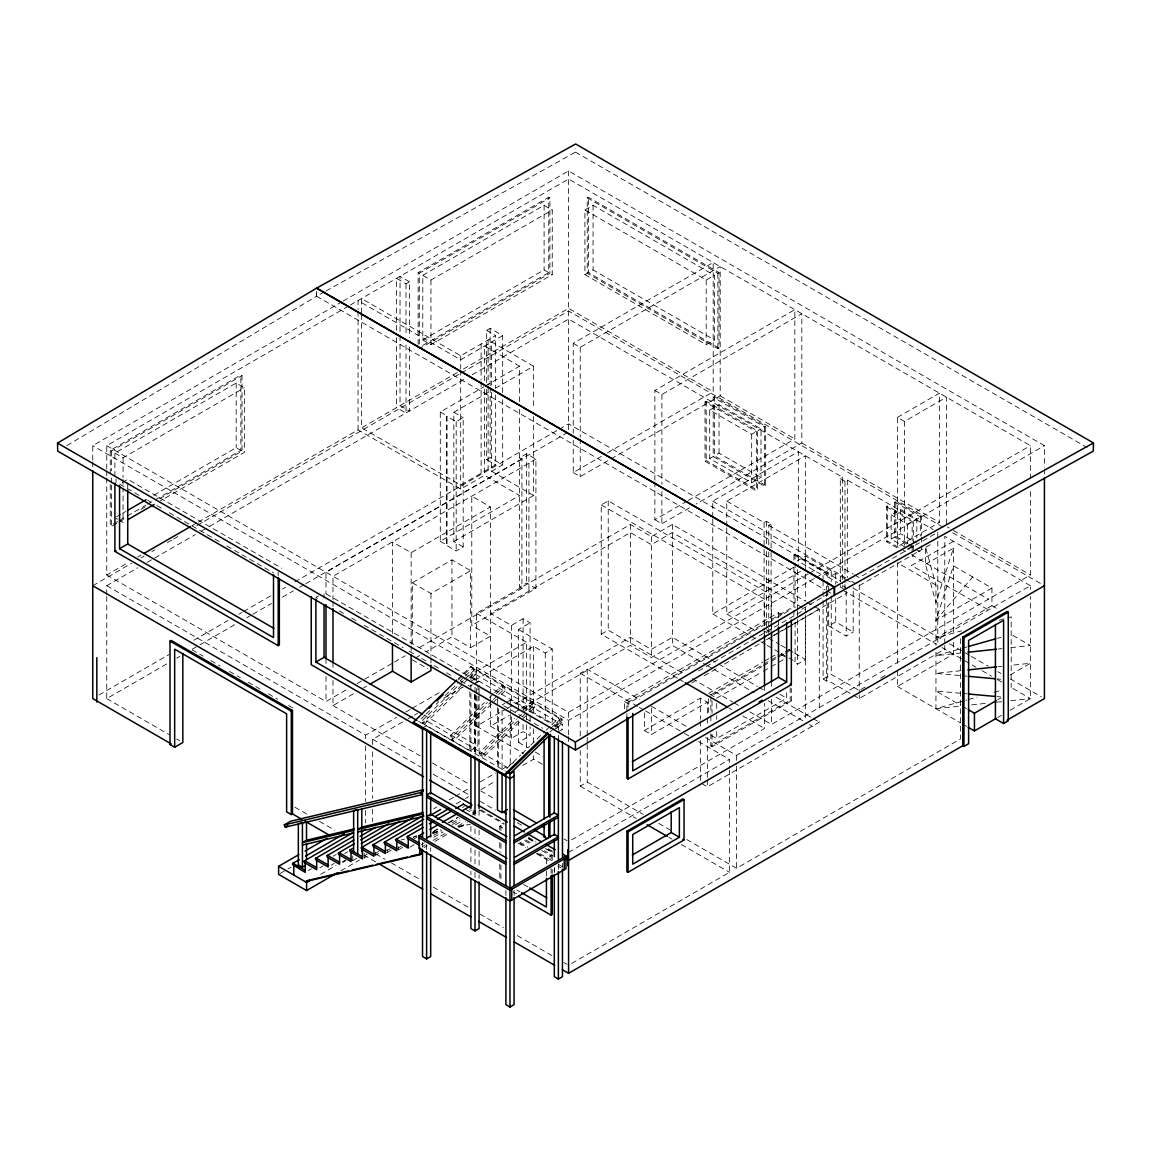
<?xml version="1.0" encoding="UTF-8"?>
<svg xmlns="http://www.w3.org/2000/svg" width="1151" height="1151" viewBox="0 0 1151 1151"><rect width="100%" height="100%" fill="white"/><g stroke="black" fill="none" stroke-linecap="round" stroke-linejoin="round"><path stroke-width="0.75" stroke-dasharray="5 3.75" d="M66.916 445.566L316.583 296.224L316.669 291.332M326.006 290.987L575.5 152.133L575.558 148.867M925.462 564.335L953.445 548.178L935.95 602.707L925.462 564.335L925.462 546.667L935.95 585.053L935.95 645.092M991.932 588.06L935.95 620.375L953.445 565.832L991.932 588.06L991.932 605.714L935.95 638.042L961.603 630.806M935.95 620.375L972.696 576.939M424.805 715.361L421.007 719.058L422.518 723.288L505.375 771.127M426.071 714.138L431.15 709.203M436.215 704.268L438.747 701.793M445.092 695.636L459.033 682.068M460.299 680.831L464.112 677.133M465.378 675.91L472.989 668.501L474.5 672.731L476.241 673.738L471.176 678.673M463.321 680.615L422.748 720.08L424.259 724.296L462.299 687.305M464.587 679.378L474.73 669.522L476.241 673.738M468.155 678.889L422.518 723.288L426.604 720.929L507.922 767.89M469.421 677.666L474.5 672.731M492.24 700.657L451.667 740.122L450.156 735.892L484.384 702.599M489.463 697.664L493.261 693.967M494.527 692.744L502.138 685.334L503.649 689.564L505.404 690.571L497.793 697.966M491.448 704.139L453.422 741.129L451.911 736.913L487.405 702.383M496.282 693.751L503.893 686.356L505.404 690.571M493.506 699.434L497.318 695.722M498.584 694.499L503.649 689.564M492.729 702.901L496.527 699.204M517.59 721.188L480.83 756.955L479.32 752.725L514.814 718.21M523.691 709.577L531.302 702.168L532.812 706.397L534.553 707.405L526.957 714.8M525.676 716.037L482.571 757.962L481.06 753.747L516.569 719.217M517.835 717.979L521.633 714.282M522.899 713.044L533.042 703.189L534.553 707.405M522.669 716.267L532.812 706.397M506.728 768.551L511.792 763.617M513.058 762.394L520.669 754.984M521.935 753.761L529.546 746.352M530.812 745.129L544.754 731.561M546.02 730.324L558.71 717.994L560.22 722.224L561.961 723.231L556.897 728.166M550.307 728.871L560.451 719.001L561.961 723.231M550.077 732.079L553.876 728.382M555.142 727.159L560.22 722.224M458.098 678.817L461.925 675.105M463.206 673.867L470.86 666.443L561.832 718.958L562.206 720.022L555.818 726.209M458.472 679.881L471.234 667.494L470.86 666.443M554.178 726.382L561.832 718.958M92.742 460.026L92.742 445.667L341.545 302.022M343.099 301.116L568.58 170.938L1044.417 445.667L1044.417 467.205M106.741 469.004L106.741 445.667L348.739 305.936M350.292 305.044L568.58 179.024L1030.418 445.667L1030.418 477.982M110.237 473.723L110.237 450.372L240.861 374.967L242.027 375.643L242.027 451.048L158.047 499.534M418.13 344.437L418.13 272.614L548.754 197.209L549.919 197.871L549.919 273.291L419.295 348.71L419.295 273.291L549.919 197.871M110.237 450.372L111.402 451.048L242.027 375.643M396.534 330.423L396.534 278.355L406.015 283.822L409.511 281.794L409.511 337.459M114.899 476.413L114.899 453.077L236.185 383.038L244.357 387.758L244.357 452.401L160.377 500.886M422.791 275.305L544.092 205.281L552.25 210L552.25 274.643L430.963 344.667L422.791 339.948L422.791 275.305L430.963 280.024L552.25 210M114.899 453.077L123.056 457.781L244.357 387.758M587.24 197.871L588.406 197.209L719.03 272.614L719.03 348.034L717.864 348.71L587.24 273.291L587.24 197.871L717.864 273.291L719.03 272.614M584.909 210L593.067 205.281L714.368 275.305L714.368 339.948L706.196 344.667L584.909 274.643L584.909 210L706.196 280.024L714.368 275.305M122.279 482.47L127.732 479.334L281.678 568.22M116.452 516.813L121.114 514.123M122.668 513.231L125.79 511.432M153.774 495.275L236.185 447.681L244.357 452.401M422.791 339.948L544.092 269.924L552.25 274.643M113.345 523.993L118.006 521.302M119.56 520.41L146.004 505.145M147.558 504.253L153.774 500.656M155.327 499.764L240.861 450.386L240.861 374.967M422.791 345.343L548.754 272.614L548.754 197.209M110.237 484.499L110.237 525.791L111.402 526.467L117.618 522.871M119.172 521.979L125.401 518.382M140.94 509.404L147.17 505.821M486.657 382.449L486.657 330.38L490.153 328.366L502.67 335.588L502.67 393.038M584.909 274.643L593.067 269.924L714.368 339.948M361.543 312.914L361.543 298.555L460.688 355.788L495.664 335.588L495.664 387.657M502.67 335.588L460.688 359.817L358.047 300.569L358.047 309.547M106.741 477.982L106.741 574.953L128.452 562.407M137.76 557.041L140.868 555.242M192.059 525.69L196.706 523M198.26 522.108L358.047 429.855L460.688 489.103L484.6 475.291L519.59 495.491L440.286 541.287L440.286 412L483.823 386.865M361.543 314.712L361.543 427.827L396.534 407.627L406.015 413.108L406.015 343.07M400.03 335.588L400.03 405.612L457.249 372.579M463.436 369.011L568.58 308.31L713.188 391.8L713.188 262.514L573.241 343.315L573.241 433.093M92.742 585.715L131.617 563.271M140.94 557.89L144.062 556.091M151.831 551.602L154.939 549.804M167.384 542.625L172.046 539.934M173.6 539.042L178.261 536.337M196.922 525.575L459.724 373.845M461.278 372.953L568.58 311L943.345 527.359M106.741 594.679L106.741 585.715L137.832 567.76M147.17 562.379L195.368 534.553M201.598 530.956L207.813 527.359M209.367 526.467L465.939 378.334M472.169 374.737L568.58 319.086L842.647 477.305L842.647 583.859M485.377 385.959L519.59 366.205L519.59 402.116M446.847 416.288L446.847 545.574L446.847 416.288L456.17 421.683L463.177 417.64L463.177 546.926L456.17 550.969L446.847 545.574M463.177 546.926L453.839 541.531L453.839 412.259L493.721 389.239M495.247 388.347L533.589 366.205L533.589 409.31M573.241 343.315L580.233 347.357L720.195 266.557L720.195 395.843L609.785 459.58M486.657 389.628L486.657 459.666L490.153 457.638L502.67 464.86L502.67 394.836M495.664 394.836L495.664 464.86L460.688 485.06L361.543 427.827M98.957 695.003L168.938 654.602M193.814 640.229L228.027 620.49M238.919 614.202L242.027 612.404M243.58 611.512L271.564 595.34M282.455 589.067L285.563 587.269M294.886 581.874L557.688 430.157M559.242 429.251L568.58 423.87L840.705 580.982M491.606 392.246L491.606 471.248L502.67 464.86M490.441 693.952L490.441 506.944L471.781 496.167L471.781 625.453L535.92 588.42L535.92 459.134L526.597 453.739L519.59 457.781L521.921 459.134L521.921 588.42L419.295 647.668M106.741 596.477L106.741 698.585L168.938 662.674M176.707 658.185L179.815 656.401M192.26 649.207L198.476 645.625M200.029 644.718L235.797 624.072M246.688 617.785L251.35 615.094M252.903 614.202L271.564 603.426M282.455 597.139L293.332 590.851M299.562 587.269L304.224 584.579M305.778 583.672L567.026 432.848M521.921 459.134L325.992 572.248L325.992 593.801M535.92 459.134L332.984 576.291L332.984 599.642M654.876 480.226L654.876 390.448L794.837 309.648L794.837 438.934L687.535 500.886M654.876 390.448L661.883 394.491L801.83 313.691L801.83 442.977L696.096 504.023M318.611 595.83L315.892 597.398L320.553 600.088M392.477 633.525L392.477 541.948L411.137 552.725L490.441 506.944M453.839 541.531L533.589 495.491L533.589 416.489M573.241 440.286L573.241 472.601L601.239 456.443M607.455 452.847L713.188 391.8M705.031 401.987L706.196 401.311L757.516 430.934L757.516 490.182L756.351 490.858L705.031 461.234L705.031 401.987L756.351 431.611L756.351 490.858M713.188 397.268L714.368 396.591L765.674 426.215L765.674 485.477L764.509 486.154L713.188 456.515L713.188 397.268L764.509 426.892L765.674 426.215M573.241 472.601L580.233 476.643L608.232 460.486M709.692 410.058L719.03 404.677L761.012 428.92L761.012 477.392L751.675 482.787L709.692 458.544L709.692 410.058L751.675 434.301L761.012 428.92M412.303 643.668L412.303 582.78L451.955 559.875L470.615 570.651L470.615 647.668L451.955 636.891L426.028 651.869M412.303 582.78L430.963 593.542L470.615 570.651M677.435 678.198L601.239 634.201L601.239 504.915L608.232 500.872L771.515 595.153L771.515 622.087M705.031 461.234L706.196 460.558L757.516 490.182M709.692 458.544L719.03 453.149L761.012 477.392M519.59 409.31L519.59 587.068L526.597 583.025L535.92 588.42M476.442 681.406L476.442 613.325L630.374 524.453L651.365 536.567L672.371 524.453L805.398 601.254M106.741 574.953L325.992 701.534L347.76 688.96M357.098 683.579L392.865 662.933M394.419 662.026L405.296 655.753M332.984 680.442L332.984 705.577L355.875 692.37M363.5 687.967L366.55 686.197M415.353 658.027L419.928 655.379M654.876 482.024L654.876 519.734L685.982 501.778M654.876 519.734L661.883 523.777L689.866 507.62M712.771 517.245L712.771 501.131L798.334 451.724L798.334 564.594M470.615 647.668L490.441 636.215L471.781 625.453M802.233 607.512L672.371 532.539L651.365 544.653L630.374 532.539L490.441 613.325L511.432 625.453L523.086 618.72L530.093 622.749L530.093 724.871M726.77 526.208L726.77 501.131L805.326 455.767L805.326 568.637M518.425 710.109L518.425 629.482L530.093 622.749M897.463 417.381L939.446 393.138L939.446 522.425L897.463 546.667L897.463 417.381L904.47 421.424L946.453 397.181L946.453 526.467L949.244 528.079M106.741 585.715L365.644 735.201L396.591 717.332M405.886 711.98L410.519 709.289M412.072 708.397L441.48 691.42M467.781 676.241L526.597 642.287L526.597 722.9M470.917 679.637L470.917 676.486L475.003 674.141L562.465 724.641L562.465 729.346L558.379 731.705M470.917 681.205L475.003 678.845L475.003 674.141M372.651 744.625L372.651 739.244L406.691 719.591M408.231 718.699L412.878 716.008M414.432 715.116L417.525 713.332M443.826 698.139L465.493 685.636M474.787 680.27L533.589 646.315L545.257 653.049L552.25 649.02L552.25 724.267M472.557 684.701L469.838 686.269L458.947 679.996M473.924 683.924L477.996 681.565L324.05 592.679L324.05 598.074M475.003 683.565L479.075 681.205L479.075 686.586M726.77 501.131L764.091 522.669L766.422 521.317L771.084 524.022L771.084 550.653M843.424 588.78L840.316 586.981L840.316 478.658L842.647 477.305M768.753 544.898L768.753 525.36L771.084 524.022M840.316 478.658L844.978 481.348L847.323 480.01L933.188 529.589M422.518 728.007L426.604 725.648L426.604 720.929M601.239 634.201L608.232 630.158L682.874 673.249M502.095 704.901L504.814 703.333M506.181 702.542L510.267 700.182L552.25 724.425M476.442 695.736L476.442 726.195L505.98 709.145M507.533 708.239L513.763 704.657M515.317 703.75L630.374 637.323L651.365 649.437L672.371 637.323L709.491 658.76M580.233 735.964L580.233 673.263L587.24 669.22L639.755 699.535M490.441 702.901L490.441 726.195L509.102 715.433M515.317 711.836L519.979 709.145M521.532 708.239L630.374 645.409L651.365 657.523L672.371 645.409L706.383 665.048M793.917 560.077L793.917 554.71L795.082 554.034L827.742 572.881L827.742 580.046M897.061 547.862L886.5 541.761L886.5 506.757L887.666 506.08L913.333 520.885L913.333 543.646M906.743 544.02L894.672 537.057L894.672 502.037L895.838 501.361L921.491 516.18L921.491 535.431M831.238 570.867L805.585 556.048L797.413 560.767L823.08 575.586L831.238 570.867L831.238 581.572M418.518 721.289L469.838 750.912L477.996 746.208L477.996 692.341M712.771 519.043L712.771 614.001L793.672 567.285M906.01 547.646L891.162 539.071L891.162 514.828L900.499 509.447L916.829 518.871L916.829 537.92M490.441 726.195L511.432 738.323L523.086 731.59L530.093 735.618L530.093 726.669M726.77 527.992L726.77 614.001L803.786 569.529M280.168 873.48L286.383 869.897M287.937 868.991L291.045 867.192M106.741 445.667L568.58 712.311L808.721 573.658M810.261 572.766L1030.418 445.667M518.425 720.857L518.425 742.366L530.093 735.618M891.162 514.828L907.492 524.252L916.829 518.871M894.672 502.037L920.325 516.857L921.491 516.18M308.339 870.559L311.446 868.775M333.214 856.2L336.322 854.402M814.275 578.536L568.58 720.382L92.742 445.667M815.829 577.644L1044.417 445.667M554.307 729.346L562.465 724.641M319.791 867.868L322.899 866.07M344.667 853.51L347.775 851.711M886.5 541.761L887.666 541.085L905.779 551.545M891.162 539.071L900.499 533.69L916.829 543.114M844.446 578.493L835.698 573.443L828.706 577.485L837.453 582.535M331.229 865.178L334.351 863.379M433.74 808.765L436.833 806.98M449.221 799.83L453.854 797.139M455.408 796.247L469.335 788.205M480.168 781.961L495.635 773.026M501.836 769.443L515.763 761.401M320.597 874.386L336.15 865.408M342.365 861.811L345.473 860.013M342.681 862.487L345.789 860.689M624.561 708.714L624.561 701.534L778.508 612.649L785.313 616.576M352.58 860.689L357.242 857.999M364.033 855.97L367.14 854.186M456.213 803.873L463.954 799.398M465.493 798.506L468.586 796.722M480.974 789.572L494.901 781.529M522.755 765.444L533.589 759.2L542.337 764.25M340.811 870.789L359.472 860.013M364.033 857.999L367.14 856.2M375.485 853.279L378.593 851.481M375.485 855.308L378.593 853.51M801.83 609.21L828.001 594.089M907.578 548.912L913.793 545.315M386.937 850.589L390.045 848.791M698.542 670.947L805.326 609.296M462.515 807.498L464.256 806.491M386.937 852.603L391.599 849.913M413.367 837.352L416.475 835.554M398.39 847.899L401.498 846.1M413.928 838.921L417.05 837.122M398.39 849.913L403.051 847.222M433.323 831.526L437.955 828.849M448.761 822.605L458.012 817.268M433.164 831.741L437.826 829.037M448.717 822.764L458.04 817.368M859.236 585.686L916.786 552.451M918.34 551.545L932.339 543.473M776.45 633.784L768.753 638.23L779.5 644.431M778.004 632.892L784.162 629.338M785.701 628.446L790.32 625.784M791.859 624.892L847.323 592.88M691.809 682.903L696.47 680.212M704.254 675.723L718.238 667.652M724.468 664.055L764.897 640.719M766.451 639.812L772.666 636.23M774.22 635.323L780.436 631.741M781.989 630.834L786.665 628.144M788.219 627.252L792.881 624.561M794.435 623.655L819.311 609.296L819.311 711.419M912.153 556.58L913.333 555.904M409.828 847.222L414.504 844.532M433.164 833.756L440.934 829.267M451.825 822.979L459.594 818.49M433.726 835.324L441.495 830.835M452.386 824.548L460.155 820.059M472.601 812.879L475.708 811.081L475.708 816.203M421.28 844.532L424.388 842.733M433.726 837.352L443.049 831.957M455.494 824.778L461.709 821.181M472.601 814.908L475.708 813.11L469.637 809.599M422.316 846.632L425.395 844.848M433.121 840.388L445.466 833.266M457.81 826.13L465.536 821.685M953.445 541.287L911.463 565.515L988.436 609.958M424.057 847.64L427.15 845.856M434.862 841.395L448.761 833.382M459.566 827.137L467.277 822.692M644.387 712.814L644.387 730.497L700.369 698.168L707.361 702.211L707.361 716.31M708.527 693.463L762.955 662.041M764.509 661.134L769.17 658.444M770.724 657.552L776.954 653.955M828.706 602.62L828.706 625.957L835.698 621.928L853.193 632.028L853.193 587.139M710.858 694.801L762.178 665.177M763.732 664.285L769.947 660.688M771.515 659.796L776.177 657.092M777.731 656.199L783.946 652.603M785.5 651.711L790.176 649.02M713.577 694.585L761.789 666.746M763.343 665.854L769.559 662.257M771.127 661.365L777.342 657.768M778.896 656.876L783.558 654.185M785.111 653.279L789.773 650.588M644.387 730.497L651.38 734.525L707.361 702.211M716.699 698.168L761.789 672.141M763.343 671.234L769.559 667.652M771.127 666.746L777.342 663.163M778.896 662.257L783.558 659.566M499.764 829.857L499.764 826.26L500.93 825.598L504.037 827.382M795.082 622.101L795.082 661.523L793.917 662.185L797.413 664.213L805.585 659.494L805.585 614.907M580.233 750.294L580.233 786.133L587.24 782.09L643.222 814.404M828.706 625.957L846.201 636.057L853.193 632.028M711.246 735.431L716.699 738.568L786.665 698.168L786.665 691.147M823.08 600.549L823.08 679.018L831.238 674.313L859.236 690.471M710.858 733.619L710.858 745.977L790.176 700.196L791.341 700.858L791.341 688.514M710.858 745.977L712.023 746.654L791.341 700.858M823.08 679.018L826.576 681.047L827.742 680.37L851.726 694.226M571.687 839.798L764.509 728.468L764.509 703.333M749.733 711.865L771.515 724.425L1030.418 574.953L1030.418 488.758M546.423 863.969L546.423 858.588L552.25 855.222L544.481 850.733M568.58 852.359L729.518 759.444L729.518 768.408M705.563 737.532L736.525 755.401L1030.418 585.715L1030.418 589.312M860.775 689.578L865.394 686.917M880.788 678.025L885.421 675.349M853.236 695.089L859.236 698.556L944.784 649.15L944.784 645.567M701.765 783.572L707.361 786.795L819.311 722.166L819.311 718.584M897.463 670.573L897.463 686.471L953.445 654.156L953.445 641.783M1010.204 674.932L1030.418 663.264L1010.808 665.364M997.759 699.779L1000.881 697.981M571.673 963.445L729.518 872.314L729.518 770.192M686.759 839.539L736.525 868.271L960.438 738.985L960.438 637.496M997.759 717.447L1001.514 715.275M1010.204 710.268L1030.418 698.585L1030.418 596.477M316.511 291.419L316.583 296.224L324.438 291.865M999.212 620.202L1011.182 616.835L1011.182 687.478M966.725 646.991L935.95 655.667L960.912 652.991M997.5 638.316L1000.924 637.352M935.95 652.142L935.95 708.685L966.725 700.009M968.437 699.535L976.983 697.118M994.076 692.298L1000.924 690.37M401.109 839.957L404.576 839.137M413.252 837.108L416.72 836.288M432.344 832.619L441.006 830.576M458.357 826.49L467.033 824.447M432.33 833.209L440.991 831.18M458.343 827.094L470.486 824.231M998.334 648.991L1001.902 648.617M1010.808 647.668L1030.418 645.567L1011.182 634.46M960.912 670.702L935.95 673.364L960.438 675.594M998.334 666.702L1001.902 666.314M935.95 708.685L960.912 706.023M971.602 704.887L987.644 703.16M996.55 702.211L1001.902 701.635M1010.808 700.686L1030.418 698.585L1010.175 686.902M962.193 675.752L967.444 676.241M997.183 678.946L1000.679 679.263M960.438 693.262L935.95 691.032L960.581 705.246M962.193 693.42L967.444 693.895M997.183 696.614L1000.679 696.93M575.5 152.133L1087.105 447.509M719.03 348.034L588.406 272.614L588.406 197.209M720.195 395.843L794.837 438.934M801.83 442.977L939.446 522.425M953.445 530.51L1030.418 574.953M952.668 532.755L1044.417 585.715M1030.418 585.715L944.784 536.28L944.784 643.783M886.5 506.757L912.153 521.561L912.153 544.322M907.909 543.344L895.838 536.38L895.838 501.361M909.419 544.222L915.448 547.703M908.254 544.898L914.282 548.38M915.793 549.257L920.325 551.861L921.491 551.185L921.491 545.934M911.463 554.753L988.436 599.182M418.13 272.614L419.295 273.291M991.932 605.714L997.859 609.138M765.674 485.477L714.368 455.854L714.368 396.591M935.95 585.053L897.463 562.825L897.463 667.048M409.511 281.794L400.03 276.326L400.03 333.79M486.657 330.38L495.664 335.588M533.589 366.205L491.606 341.976L491.606 385.067M519.59 366.205L484.6 346.005L484.6 381.916M768.753 525.36L853.092 574.061M854.632 574.939L859.236 577.601L937.792 532.237L937.792 539.402M712.771 501.131L845.352 577.673M851.524 581.226L856.143 583.902M845.913 579.341L851.74 582.708M853.15 588.161L943.345 640.229M949.561 643.826L963.56 651.912M965.113 652.804L969.775 655.495M971.329 656.401L988.436 666.271M997.759 671.652L1000.881 673.45M1010.204 678.845L1041.31 696.801M793.917 554.71L826.576 573.558L826.576 578.939M845.755 587.427L842.647 585.643L842.647 588.665M842.647 590.175L936.252 644.229M941.993 647.538L975.933 667.134M982.148 670.731L991.5 676.126M997.5 679.594L1002.061 682.212M316.583 296.224L825.08 589.801M826.634 590.693L831.295 593.398M806.937 602.146L813.124 605.728M814.678 606.62L819.311 609.296M453.839 412.259L463.177 417.64M962.121 706.139L966.739 708.8M440.286 412L447.279 416.043M601.239 504.915L764.509 599.182L764.509 629.712M897.463 686.471L960.581 722.914M962.121 723.806L966.739 726.468M400.03 405.612L409.511 411.08L409.511 344.638M486.657 459.666L495.664 464.86M766.422 629.64L769.53 631.439M491.606 471.248L533.589 495.491M767.199 632.791L764.091 630.993L764.091 634.028M726.77 614.001L754.754 630.158M781.025 645.323L787.169 648.862M788.708 649.754L793.312 652.416M794.837 653.293L805.585 659.494M712.771 614.001L759.358 640.891M760.912 641.783L765.573 644.474M767.127 645.38L779.558 652.545M781.112 653.451L787.313 657.034M788.867 657.926L795.082 661.523M781.227 654.631L786.665 657.768M779.86 694.24L786.665 698.168M711.03 659.652L717.217 663.221M718.771 664.113L757.444 686.442M758.984 687.334L765.17 690.902M776.004 697.161L811.584 717.706M813.124 718.598L819.311 722.166M707.923 665.94L712.555 668.616M714.109 669.508L754.308 692.715M768.221 700.743L805.326 722.166M809.513 724.583L812.318 726.209M692.197 678.644L732.626 701.981M734.194 702.887L738.856 705.577M709.894 694.24L713.98 696.6M440.286 541.287L447.279 545.315M519.59 587.068L521.921 588.42M678.989 679.09L683.651 681.78M728.741 707.822L731.849 709.62M742.74 715.908L764.509 728.468M518.425 629.482L552.25 649.02M651.38 706.254L686.989 726.799M476.442 613.325L526.597 642.287M580.233 673.263L637.769 706.469M639.337 707.376L643.999 710.066M645.553 710.958L682.874 732.511M684.428 733.403L689.089 736.108M698.427 741.489L729.518 759.444M624.561 701.534L631.367 705.462M471.234 667.494L562.206 720.022M470.917 676.486L562.465 729.346M119.56 484.039L141.328 496.613M147.558 500.21L150.666 501.994M156.881 505.591L163.111 509.188M169.326 512.77L220.647 542.409M226.862 545.991L273.506 572.925M339.214 610.864L345.444 614.447M351.659 618.044L357.875 621.641M364.09 625.223L402.979 647.668M409.195 651.265L415.41 654.847M421.64 658.444L427.855 662.041M434.071 665.623L440.286 669.22M446.516 672.803L452.731 676.4M503.649 705.793L542.524 728.238M412.303 659.782L427.841 668.76M518.425 742.366L527.647 747.69M535.344 752.121L543.027 756.567M658.775 823.382L672.76 831.468M476.442 726.195L523.547 753.401M580.233 786.133L636.215 818.447M668.875 837.295L671.983 839.093M681.32 844.489L729.518 872.314M114.899 517.72L117.618 519.288M118.985 520.065L123.056 522.425L123.056 488.312M424.014 715.03L477.996 746.208M450.156 735.892L451.911 736.913M479.32 752.725L481.06 753.747M332.984 705.577L420.072 755.847M432.517 763.041L468.284 783.687M480.715 790.866L494.714 798.952M564.119 839.021L567.098 840.734M372.651 739.244L420.849 767.07M433.294 774.263L469.061 794.909M479.938 801.197L495.491 810.175M517.259 822.735L523.475 826.332M480.945 809.844L504.239 823.296M528.151 837.108L535.92 841.597M548.365 848.776L553.027 851.467M479.42 810.002L504.08 824.245M528.755 838.489L534.927 842.057M547.257 849.179L551.876 851.841M528.151 838.604L535.92 843.093M545.257 848.488L553.027 852.977M525.82 839.957L532.035 843.554M499.764 826.26L502.872 828.058M524.655 840.633L530.87 844.215M541.747 850.503L551.084 855.898L551.084 861.279M192.159 649.855L203.051 656.142M210.82 660.631L220.158 666.012M229.481 671.407L240.372 677.694M248.141 682.183L260.586 689.363M268.356 693.852L277.693 699.232M288.57 705.52L294.8 709.117M465.378 809.153L473.967 814.117M519.705 842.028L527.417 846.474M539.761 853.596L552.092 860.718M558.264 864.286L562.882 866.948M519.979 843.323L527.762 847.812M537.085 853.193L546.423 858.588M517.964 843.036L525.676 847.481M536.467 853.725L550.336 861.725M558.048 866.185L561.127 867.955M523.475 884.4L528.151 887.09M516.871 890.011L519.979 891.809M513.375 892.025L516.482 893.823M106.741 698.585L168.852 734.453M176.621 738.942L179.729 740.74M294.8 807.168L307.116 814.275M319.446 821.397L334.84 830.288M375.758 853.913L385.081 859.293M391.311 862.89L420.849 879.94M433.294 887.133L469.061 907.779M479.938 914.067L503.26 927.533M517.259 935.605L553.027 956.251M563.918 962.538L567.026 964.337M363.817 855.092L376.233 862.257M1044.417 469.004L1044.417 476.183M953.445 548.178L953.445 634.719M937.792 541.2L937.792 645.107M921.491 537.186L921.491 544.193M920.325 516.857L920.325 536.107M913.333 545.401L913.333 552.408M912.153 546.078L912.153 553.084M907.492 524.252L907.492 543.301M904.47 421.424L904.47 545.315M900.499 509.447L900.499 533.69M887.666 506.08L887.666 541.085M859.236 584.766L859.236 693.175M859.236 694.974L859.236 698.556M847.323 480.01L847.323 577.673M846.201 591.168L846.201 636.057M844.978 481.348L844.978 582.579M844.978 584.348L844.978 589.686M835.698 573.443L835.698 584.219M835.698 598.578L835.698 621.928M831.238 595.83L831.238 674.313M828.706 586.463L828.706 591.844M827.742 581.845L827.742 589.01M827.742 590.794L827.742 596.175M827.742 603.34L827.742 680.37M826.576 586.104L826.576 589.686M826.576 591.47L826.576 596.851M826.576 598.635L826.576 681.047M823.08 575.586L823.08 579.14M823.08 580.924L823.08 589.844M823.08 591.628L823.08 598.765M805.585 556.048L805.585 566.752M805.585 573.889L805.585 600.635M805.585 607.771L805.585 613.123M805.326 616.461L805.326 720.368M797.413 569.687L797.413 608.922M797.413 610.706L797.413 617.842M797.413 619.626L797.413 664.213M795.082 554.034L795.082 561.199M795.082 562.983L795.082 607.771M793.917 567.242L793.917 608.447M793.917 610.246L793.917 617.411M790.176 687.838L790.176 700.196M778.508 612.649L778.508 618.044M778.508 619.842L778.508 625.223M771.515 623.871L771.515 629.266M771.515 681.334L771.515 688.514M771.515 699.29L771.515 724.425M771.084 552.437L771.084 627.022M771.084 628.791L771.084 632.345M768.753 552.005L768.753 626.59M768.753 628.36L768.753 633.683M766.422 521.317L766.422 544.409M766.422 551.516L766.422 627.87M764.509 426.892L764.509 486.154M764.509 631.511L764.509 635.093M764.509 685.377L764.509 692.557M764.091 522.669L764.091 547.531M764.091 549.3L764.091 629.223M751.675 434.301L751.675 482.787M736.525 755.401L736.525 764.365M736.525 766.149L736.525 868.271M719.03 404.677L719.03 453.149M717.864 273.291L717.864 348.71M716.699 703.434L716.699 708.714M716.699 715.735L716.699 719.246M716.699 731.547L716.699 738.568M712.023 700.772L712.023 713.116M712.023 734.295L712.023 746.654M710.858 696.571L710.858 714.21M710.858 715.98L710.858 723.044M708.527 698.729L708.527 714.541M707.361 718.066L707.361 725.116M707.361 737.46L707.361 777.99M707.361 779.745L707.361 786.795M706.196 280.024L706.196 344.667M706.196 401.311L706.196 460.558M700.369 698.168L700.369 719.317M700.369 721.073L700.369 729.892M700.369 740.467L700.369 780.997M672.371 524.453L672.371 645.409M661.883 394.491L661.883 484.269M661.883 491.448L661.883 523.777M651.365 536.567L651.365 657.523M651.38 708.023L651.38 734.525M630.374 524.453L630.374 645.409M628.058 707.146L628.058 703.549L791.341 609.282L790.176 608.62L626.892 702.887L626.892 711.865M626.892 713.649L626.892 717.246M608.232 500.872L608.232 630.158M593.067 205.281L593.067 269.924M587.24 669.22L587.24 735.503M587.24 737.302L587.24 742.668M587.24 744.467L587.24 782.09M580.233 347.357L580.233 437.135M580.233 438.934L580.233 476.643M568.58 170.938L568.58 431.956M568.58 712.311L568.58 735.647M568.58 736.554L568.58 742.827M562.465 863.351L562.465 867.379M558.379 726.986L558.379 730.137M558.379 735.288L558.379 738.87M558.379 864.358L558.379 870.401M554.581 868.242L554.581 871.825M554.307 867.379L554.307 872.746M552.25 855.222L552.25 862.401M552.25 869.58L552.25 873.177M551.084 868.458L551.084 873.854M546.423 871.149L546.423 878.342M545.257 653.049L545.257 721.13M544.092 205.281L544.092 269.924M533.589 646.315L533.589 714.397M533.589 728.741L533.589 743.071M533.589 755.603L533.589 759.2M528.928 463.177L528.928 592.448M526.597 453.739L526.597 583.025M526.597 724.698L526.597 747.992M523.086 618.72L523.086 713.663M523.086 724.425L523.086 731.59M514.065 890.399L514.065 895.766M511.432 625.453L511.432 706.067M511.432 716.814L511.432 738.323M510.267 700.182L510.267 712.757M510.267 714.555L510.267 764.825M505.908 890.399L505.908 895.766M502.095 710.282L502.095 769.544M500.93 825.598L500.93 830.979M500.93 843.554L500.93 852.531M500.93 865.092L500.93 884.846M499.764 842.431L499.764 851.409M499.764 863.969L499.764 878.342M498.599 708.714L498.599 767.976M497.433 698.614L497.433 705.793M497.433 707.592L497.433 768.638M490.441 695.736L490.441 701.117M490.153 328.366L490.153 385.815M490.153 387.614L490.153 457.638M488.11 339.948L488.11 384.837M488.11 386.635L488.11 469.234M484.6 389.11L484.6 475.291M481.104 343.991L481.104 379.902M481.104 381.7L481.104 473.277M479.075 688.37L479.075 693.751M479.075 695.549L479.075 756.495M479.075 810.275L479.075 817.44M479.075 829.986L479.075 838.95M479.075 851.495L479.075 867.624M479.075 874.803L479.075 878.386M477.996 685.147L477.996 690.542M476.442 688.571L476.442 693.952M475.665 695.477L475.665 754.739M475.003 687.147L475.003 693.19M475.003 694.312L475.003 755.934M475.003 810.822L475.003 818.232M475.003 828.763L475.003 837.727M475.003 850.272L475.003 865.279M475.003 872.444L475.003 877.825M474.5 694.355L474.5 753.617M473.248 810.045L473.248 813.628M470.917 684.787L470.917 752.912M470.917 826.404L470.917 835.367M470.917 847.913L470.917 862.257M470.917 871.221L470.917 874.803M469.838 691.665L469.838 750.912M460.688 355.788L460.688 368.795M460.688 370.147L460.688 489.103M456.17 421.683L456.17 550.969M451.955 559.875L451.955 636.891M430.963 280.024L430.963 344.667M430.963 593.542L430.963 656.228M430.963 658.027L430.963 663.393M430.675 847.611L430.675 851.193M426.604 844.618L426.604 850.618M422.518 842.259L422.518 848.532M411.137 552.725L411.137 644.301M411.137 646.099L411.137 651.48M406.015 283.822L406.015 335.891M398.577 846.704L398.577 849.798M396.534 337.603L396.534 407.627M387.124 849.395L387.124 852.503M375.672 852.085L375.672 855.193M372.651 751.79L372.651 798.362M372.651 809.11L372.651 821.656M365.644 735.201L365.644 738.784M365.644 745.949L365.644 801.499M365.644 810.448L365.644 822.994M364.22 853.236L364.22 857.883M358.047 311.346L358.047 429.855M352.781 855.927L352.781 860.574M332.984 601.426L332.984 606.822M332.984 662.487L332.984 669.666M325.992 658.444L325.992 663.825M325.992 676.4L325.992 701.534M278.182 572.033L278.182 575.615M236.185 383.038L236.185 447.681M127.732 482.916L127.732 488.312M123.056 457.781L123.056 477.536M123.056 479.334L123.056 486.513M116.064 478.888L116.064 482.47M111.402 451.048L111.402 470.802M111.402 477.982L111.402 483.377M111.402 485.175L111.402 526.467M106.741 470.802L106.741 476.183M92.742 461.824L92.742 467.205"/><path stroke-width="1.5" d="M834.533 587.039L834.417 595.182L575.5 750.064L57.679 451.091L57.55 443.092L316.467 288.225L834.288 587.183L834.417 595.182L1093.321 451.091L1093.45 442.948L575.629 143.976L316.712 288.081L834.533 587.039L1093.45 442.948M509.979 887.407L509.979 773.789L550.552 734.324M548.164 733.633L504.785 775.731L413.828 723.202L413.454 722.152L456.818 680.054M429.136 708.354L431.683 705.88M436.79 700.93L443.164 694.729M504.785 775.731L504.411 774.666L547.79 732.583M463.076 804.161L469.637 807.585M575.5 750.064L575.371 742.05L834.288 587.183M127.344 510.526L146.004 499.764M127.732 519.734L154.162 504.469M114.899 483.147L114.899 551.387L116.064 550.71M119.56 485.837L119.56 548.682L127.732 543.977L273.895 628.36M143.961 553.458L190.505 526.582M182.836 653.38L182.836 742.524L174.664 747.244L170.003 744.553L170.003 641.107L171.168 640.431L292.469 710.455L292.469 813.901L301.763 819.282M114.899 551.387L278.182 645.653L279.348 644.977L279.348 578.536M170.003 744.553L171.168 743.877L92.742 698.585L92.742 470.802M315.892 599.196L315.892 662.041L324.05 657.322L422.46 714.138M170.003 641.107L291.304 711.131L292.469 710.455M369.6 684.442L392.477 671.234L411.137 682.011L430.963 670.558L430.963 665.192M174.664 747.244L174.664 649.178L286.628 713.821L286.628 811.887L291.304 814.577L292.469 813.901M284.283 824.922L420.604 792.579L421.611 794.809L285.29 827.152L284.283 824.922L290.685 821.21L423.525 789.701M285.29 827.152L287.851 825.67M337.703 872.587L306.598 890.543L278.614 874.386L278.614 866.3L298.828 854.632M305.044 851.035L326.812 838.475M305.216 863.063L305.216 872.357L292.584 864.689L292.584 863.408L299.303 859.739M305.519 856.143L344.394 833.698M420.604 792.579L423.18 791.097M316.669 860.358L316.669 869.667L304.526 862.66L303.85 861.25L352.738 832.806M328.121 857.668L328.121 866.976L315.978 859.955L315.302 858.56L353.299 836.389M361.069 831.9L365.745 829.209M298.339 823.656L298.339 864.861L302.425 867.221L305.144 865.653M339.574 854.977L339.574 864.286L327.431 857.265L326.74 855.869L353.861 839.985M360.09 836.389L375.629 827.411M351.026 852.287L351.026 861.581L338.883 854.574L338.193 853.164L354.436 843.582M360.651 839.985L388.635 823.828M362.479 849.596L362.479 858.891L350.149 851.697L349.832 849.942L353.443 848.071M361.213 843.582L400.088 821.138M373.931 846.891L373.931 856.2L361.788 849.193L361.097 847.783L413.094 817.541M278.614 866.3L306.598 882.457L311.274 879.767M385.384 844.201L385.384 853.51L373.226 846.489L372.55 845.093L421.439 816.649M396.822 841.51L396.822 850.819L384.679 843.798L384.002 842.403L423.554 819.339M429.783 815.742L440.66 809.455M408.274 838.82L408.274 848.114L396.131 841.108L395.455 839.698L422.575 823.828M435.006 816.649L449.005 808.563M506.915 772.019L509.979 773.789L514.065 771.429L514.065 885.047M419.727 845.424L407.583 838.417L406.922 836.791L423.136 827.411M429.352 823.828L434.013 821.138M437.135 819.339L451.12 811.254M455.796 808.563L463.565 804.074M514.065 776.148L509.979 778.508L422.518 728.007L422.518 836.906M562.882 854.157L565.961 855.941L565.961 868.732L509.979 901.046L419.022 848.532L419.022 835.741L423.683 833.051M429.899 829.454L437.682 824.965M442.344 822.274L457.897 813.297M462.558 810.606L471.881 805.211M426.604 838.101L430.675 835.741M305.216 881.666L419.727 854.733L421.482 853.725L421.482 849.064M497.433 770.436L497.433 809.944L502.095 812.635L507.462 809.541M632.331 761.689L778.508 677.292L786.665 682.011L786.665 622.749M514.569 835.784L554.307 812.851L558.379 815.196L514.065 840.791M786.665 682.011L632.719 770.882L632.719 713.433M514.065 842.805L558.379 817.224M759.07 701.981L762.178 700.182M626.892 717.246L626.892 778.292L628.058 778.968L791.341 684.701L791.341 620.058M544.092 824.303L544.092 836.878L545.257 836.202L534.366 829.914M514.569 857.337L554.307 834.389L558.379 836.748L514.065 862.329M514.065 864.358L558.379 838.762M419.022 835.741L509.979 888.255L565.961 855.941M565.961 857.955L509.979 890.284L419.022 837.755M1044.417 585.715L568.58 860.444L565.472 858.646M562.379 969.732L568.58 973.314L962.783 745.733L962.783 637.064L1007.096 611.483L1008.262 612.145L1008.262 720.814L1003.6 723.504L995.428 718.785L995.428 624.418M626.892 831.195L682.874 798.88L684.039 799.557L684.039 839.957L628.058 872.271L626.892 871.595L626.892 831.195L628.058 831.871L684.039 799.557M962.783 637.064L963.948 637.74L1008.262 612.145M422.518 849.409L422.518 956.524L426.604 958.884L430.675 956.524L430.675 854.761M470.917 878.386L470.917 928.584L475.003 930.929L479.075 928.584L479.075 881.968M632.331 854.992L671.206 832.547L679.378 837.252L679.378 807.628L632.719 834.561L632.719 864.185L679.378 837.252M518.425 896.298L551.084 915.146L552.25 914.47L552.25 874.976M968.279 709.692L974.437 713.246L996.205 700.686M968.279 727.36L974.437 730.914L996.205 718.339M505.908 897.55L505.908 1004.665L509.979 1007.024L514.065 1004.665L514.065 897.55M554.307 874.544L554.307 976.724L558.379 979.084L562.465 976.724L562.465 869.163M1007.096 720.138L1044.417 698.585L1044.417 477.982M962.783 745.733L963.948 746.395L968.61 743.704L968.61 640.431L1003.6 620.231L1003.6 723.504M968.437 646.502L995.788 638.791M299.706 823.339L302.425 822.692L302.425 867.221M354.292 828.893L306.511 840.23L302.425 842.59L353.63 830.447M423.439 812.491L361.788 827.109L357.702 829.468L422.791 814.03L423.798 816.275L357.702 831.943M302.425 845.064L353.63 832.907M306.972 880.659L348.609 870.861M352.077 870.041L372.895 865.149M376.377 864.329L407.598 856.991M411.065 856.171L421.482 853.725M968.034 652.229L996.55 649.193M968.034 669.94L996.55 666.889M969.185 676.4L995.428 678.788M969.185 694.053L995.428 696.456M790.176 684.025L791.341 684.701M685.205 682.687L727.187 706.93M57.55 443.092L575.371 742.05M682.874 839.28L684.039 839.957M647.107 824.735L667.321 836.403M119.56 548.682L273.506 637.568L273.506 574.723M315.892 662.041L416.964 720.397M413.454 722.152L504.411 774.666M423.194 729.374L311.23 664.731L311.23 596.491M429.409 732.957L471.392 757.2M513.375 809.714L536.697 823.181M541.358 825.886L544.481 827.67M503.26 811.959L506.382 813.757M514.152 818.246L529.705 827.224M544.092 836.878L547.2 838.676M478.082 805.196L507.375 822.116M513.547 825.67L524.338 831.9M527.417 833.684L541.301 841.698M545.919 844.359L555.17 849.711M92.742 585.715L423.482 776.68M429.697 780.263L471.622 804.463M506.872 836.633L430.675 792.651L426.604 794.996L505.908 840.791M426.604 797.024L505.908 842.805M506.872 858.186L430.675 814.189L426.604 816.548L505.908 862.329M426.604 818.562L505.908 864.358M529.705 887.982L546.811 897.866M521.532 892.701L546.423 907.06L546.423 878.342M407.583 836.389L419.727 843.41M396.131 839.093L408.274 846.1M384.679 841.784L396.822 848.791M373.226 844.474L385.384 851.481M361.788 847.165L373.931 854.186M304.871 821.066L329.69 835.396M379.326 864.056L422.762 889.133M430.517 893.608L470.845 916.887M478.615 921.375L506.526 937.49M514.281 941.964L554.624 965.257M350.336 849.855L362.479 856.876M338.883 852.56L351.026 859.567M327.431 855.251L339.574 862.257M315.978 857.941L328.121 864.948M304.526 860.631L316.669 867.653M293.073 863.322L305.216 870.343M508.972 770.969L509.979 773.789M974.437 713.246L974.437 730.914M963.948 637.74L963.948 746.395M778.508 627.022L778.508 677.292M771.515 632.849L771.515 681.334M764.509 635.093L764.509 685.377M671.206 811.628L671.206 832.547M628.058 717.922L628.058 778.968M628.058 831.871L628.058 872.271M568.58 745.531L568.58 973.314M567.903 849.639L567.903 865.797M564.22 858.963L564.22 869.739M562.465 741.891L562.465 856.617M558.379 738.87L558.379 858.977M558.379 871.523L558.379 979.084M554.307 736.525L554.307 813.599M554.307 818.98L554.307 835.108M554.307 840.489L554.307 856.617M551.084 875.638L551.084 915.146M549.919 734.755L549.919 817.354M549.919 820.936L549.919 837.108M548.754 735.431L548.754 816.232M548.754 821.613L548.754 837.77M544.092 739.92L544.092 818.922M511.735 889.263L511.735 900.039M509.979 888.255L509.979 1007.024M505.908 776.148L505.908 885.047M502.095 773.141L502.095 812.635M479.075 760.077L479.075 808.477M475.003 757.056L475.003 810.836M475.003 880.745L475.003 930.929M470.917 756.495L470.917 808.477M430.675 731.576L430.675 794.061M430.675 797.629L430.675 815.483M430.675 820.836L430.675 836.906M426.604 730.353L426.604 839.266M426.604 851.754L426.604 958.884M419.727 846.978L419.727 854.733M411.137 655.077L411.137 682.011M392.477 644.301L392.477 671.234M361.788 808.995L361.788 851.74M357.702 854.1L357.702 809.57L353.63 810.549L353.63 851.74M332.984 608.62L332.984 662.487M325.992 604.577L325.992 658.444M324.05 605.253L324.05 657.322M306.511 822.116L306.511 839.928M306.511 843.482L306.511 859.524M306.598 882.457L306.598 890.543M293.778 865.753L293.778 875.048M291.304 711.131L291.304 814.577M278.182 577.414L278.182 645.653M127.732 490.11L127.732 543.977M96.828 657.638L96.828 702.168"/></g></svg>
